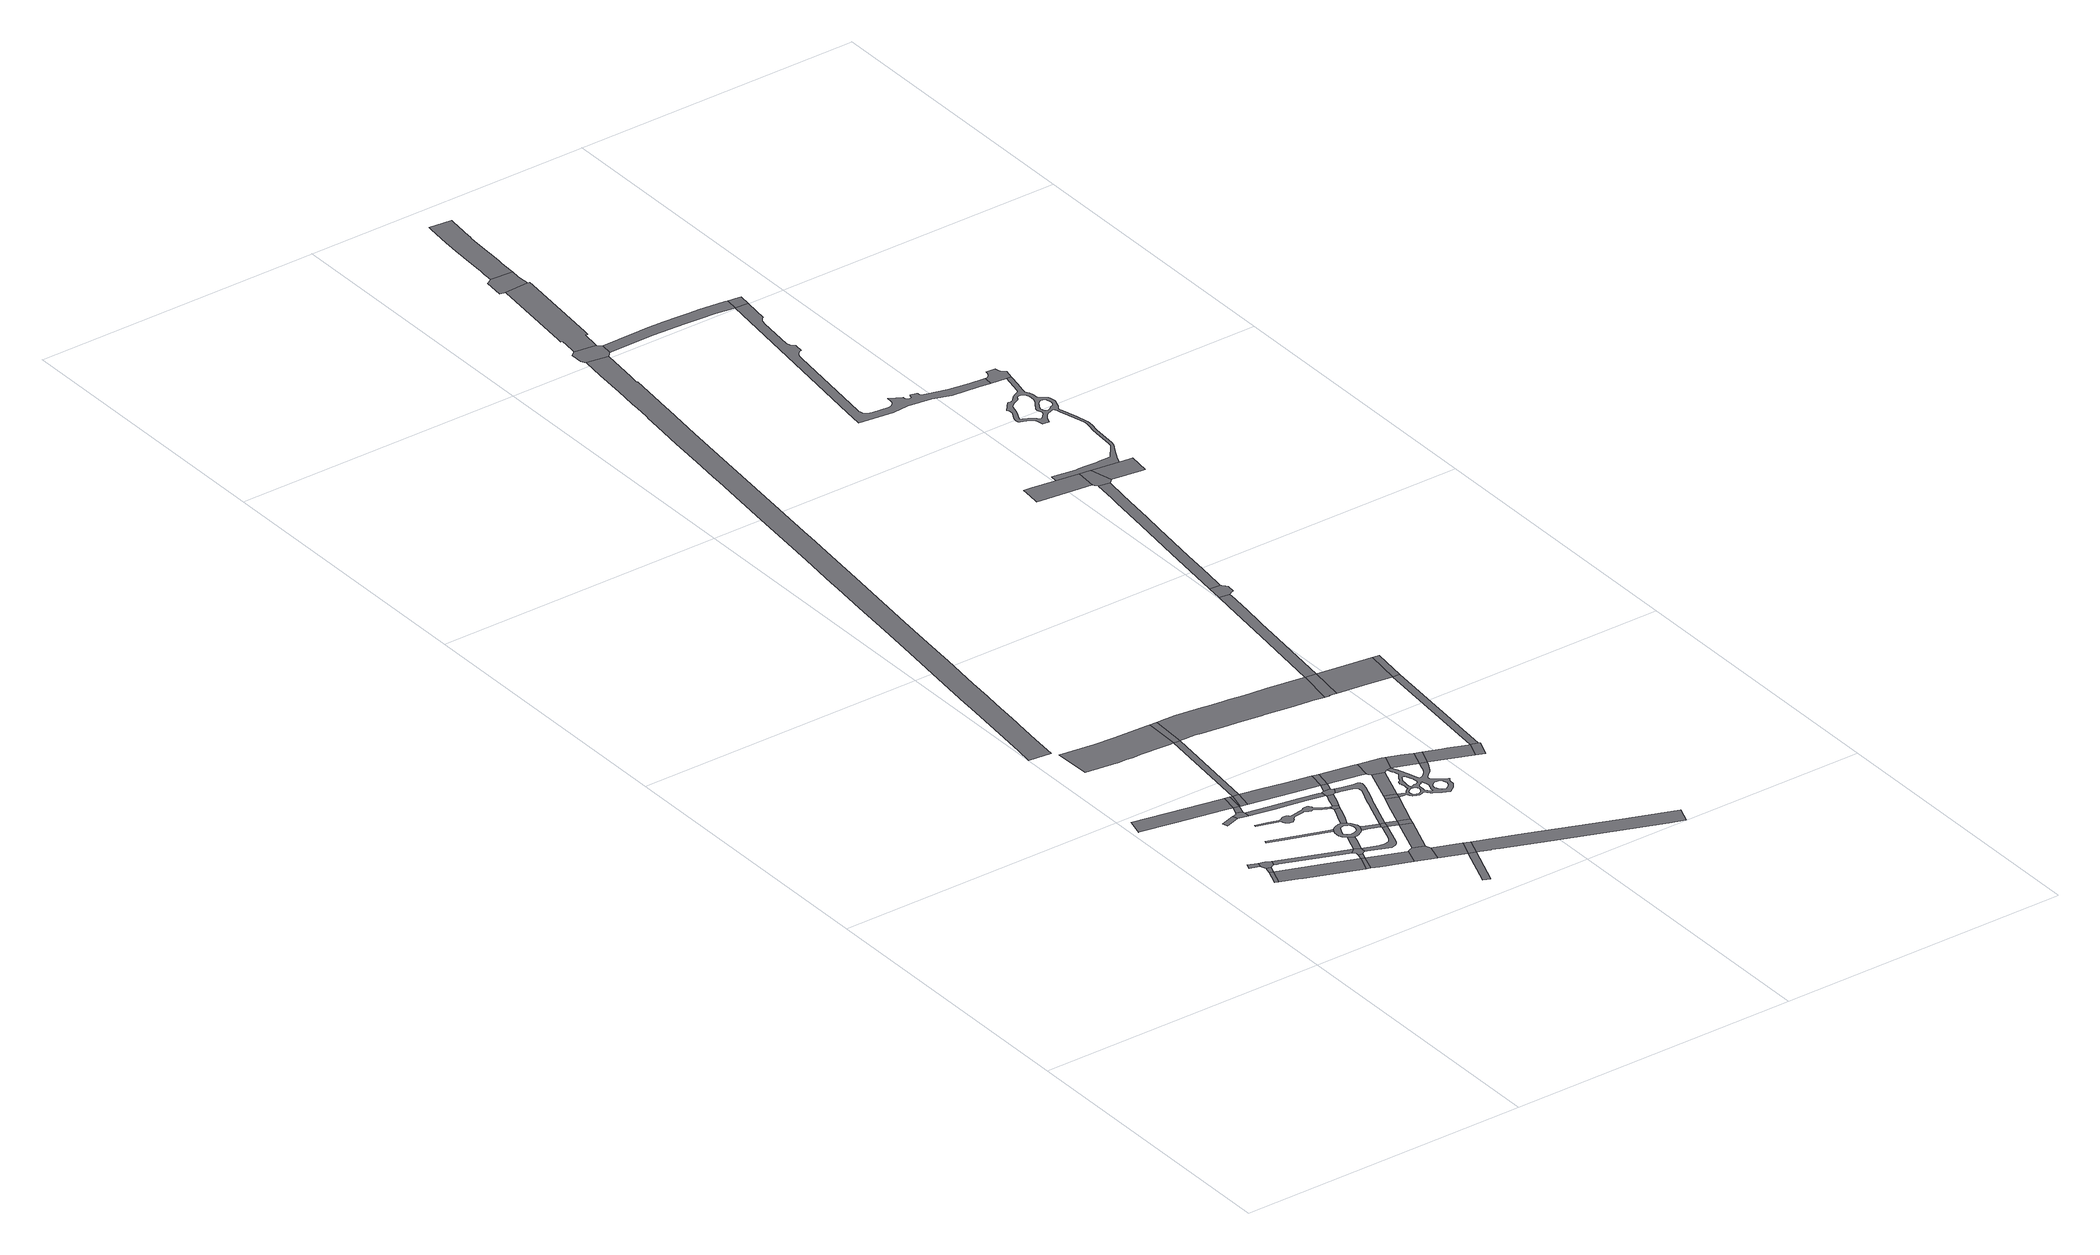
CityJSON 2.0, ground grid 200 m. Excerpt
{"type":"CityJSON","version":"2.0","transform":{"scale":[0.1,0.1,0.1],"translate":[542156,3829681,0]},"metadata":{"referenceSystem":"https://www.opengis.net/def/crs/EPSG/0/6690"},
"CityObjects":{
"road1":{"type":"Road","geometry":[{"type":"MultiSurface","lod":"1","boundaries":[[[0,1,2,3]]]}]},
"road2":{"type":"Road","geometry":[{"type":"MultiSurface","lod":"1","boundaries":[[[4,5,6,7]]]}]},
"road3":{"type":"Road","attributes":{"RoadStructureAttribute.sectionType":"1"},"geometry":[{"type":"MultiSurface","lod":"1","boundaries":[[[8,9,0,3,10]]]}]},
"road4":{"type":"Road","geometry":[{"type":"MultiSurface","lod":"1","boundaries":[[[11,7,6,12,8,10,13,14,15]]]}]},
"road5":{"type":"Road","attributes":{"RoadStructureAttribute.sectionType":"1"},"geometry":[{"type":"MultiSurface","lod":"1","boundaries":[[[16,3,2,17,18,19,20]]]}]},
"road6":{"type":"Road","attributes":{"RoadStructureAttribute.sectionType":"1"},"geometry":[{"type":"MultiSurface","lod":"1","boundaries":[[[21,22,23,24,25,26,27,28]]]}]},
"road7":{"type":"Road","attributes":{"RoadStructureAttribute.sectionType":"1"},"geometry":[{"type":"MultiSurface","lod":"1","boundaries":[[[29,15,14,30,31,32,33,34]]]}]},
"road8":{"type":"Road","geometry":[{"type":"MultiSurface","lod":"1","boundaries":[[[35,36,37,38]]]}]},
"road9":{"type":"Road","geometry":[{"type":"MultiSurface","lod":"1","boundaries":[[[39,40,35,38,41,42,43,44]]]}]},
"road10":{"type":"Road","geometry":[{"type":"MultiSurface","lod":"1","boundaries":[[[20,19,45,46]]]}]},
"road11":{"type":"Road","attributes":{"RoadStructureAttribute.sectionType":"1"},"geometry":[{"type":"MultiSurface","lod":"1","boundaries":[[[47,48,49,50,51,52,53,54]]]}]},
"road12":{"type":"Road","attributes":{"RoadStructureAttribute.sectionType":"1"},"geometry":[{"type":"MultiSurface","lod":"1","boundaries":[[[27,39,44,55]]]}]},
"road13":{"type":"Road","attributes":{"RoadStructureAttribute.sectionType":"1"},"geometry":[{"type":"MultiSurface","lod":"1","boundaries":[[[56,57,20,46,58,59]]]}]},
"road14":{"type":"Road","geometry":[{"type":"MultiSurface","lod":"1","boundaries":[[[28,27,55,60]]]}]},
"road15":{"type":"Road","geometry":[{"type":"MultiSurface","lod":"1","boundaries":[[[34,33,61,62,56,59,63,64,65]]]}]},
"road16":{"type":"Road","attributes":{"RoadStructureAttribute.sectionType":"1"},"geometry":[{"type":"MultiSurface","lod":"1","boundaries":[[[60,55,66,67]]]}]},
"road17":{"type":"Road","attributes":{"RoadStructureAttribute.sectionType":"1"},"geometry":[{"type":"MultiSurface","lod":"1","boundaries":[[[68,46,45,69,70,71]]]}]},
"road18":{"type":"Road","geometry":[{"type":"MultiSurface","lod":"1","boundaries":[[[67,66,72,73,74]]]}]},
"road19":{"type":"Road","geometry":[{"type":"MultiSurface","lod":"1","boundaries":[[[75,76,34,65,77,78]]]}]},
"road20":{"type":"Road","attributes":{"RoadStructureAttribute.sectionType":"1"},"geometry":[{"type":"MultiSurface","lod":"1","boundaries":[[[79,80,81,82,83,84,85,86,87,88,89,90,91,92,93,94,95,96,97]]]}]},
"road21":{"type":"Road","attributes":{"RoadStructureAttribute.sectionType":"1"},"geometry":[{"type":"MultiSurface","lod":"1","boundaries":[[[98,99,100,101,102,103,104,105,106,107,108,109,110,111,112,113,114,115,116,117,118,119,120,121,122,123,124,125,126,127,128,129,130,131,132,133,134,135,136,137,138,139,140,141,142,143,144,145,146,147]]]}]},
"road22":{"type":"Road","attributes":{"RoadStructureAttribute.sectionType":"1"},"geometry":[{"type":"MultiSurface","lod":"1","boundaries":[[[148,149,150,54,53,151,152,153,154,75,78,155,156,157,158,159,160,161,162,163,164],[165,166,167,168,169,170,171,172,173,174,175,176,177]]]}]},
"road23":{"type":"Road","attributes":{"RoadStructureAttribute.sectionType":"1"},"geometry":[{"type":"MultiSurface","lod":"1","boundaries":[[[178,179,180,42,41,181,182,183,184,185,186,187]]]}]},
"road24":{"type":"Road","attributes":{"RoadStructureAttribute.sectionType":"1"},"geometry":[{"type":"MultiSurface","lod":"1","boundaries":[[[188,189,190,191,192,193,194,195,196,197,65,64,198,199,200,201,202,203,204,205,206,207]]]}]},
"road25":{"type":"Road","geometry":[{"type":"MultiSurface","lod":"1","boundaries":[[[208,209,210,71,70,211,212,213,214,215]]]}]},
"road26":{"type":"Road","attributes":{"RoadStructureAttribute.sectionType":"1"},"geometry":[{"type":"MultiSurface","lod":"1","boundaries":[[[96,67,74,216]]]}]},
"road27":{"type":"Road","attributes":{"RoadStructureAttribute.sectionType":"1"},"geometry":[{"type":"MultiSurface","lod":"1","boundaries":[[[217,218,219,220,221,148,164,222,223,224,225]]]}]},
"road28":{"type":"Road","geometry":[{"type":"MultiSurface","lod":"1","boundaries":[[[226,160,159,227,228,229]]]}]},
"road29":{"type":"Road","attributes":{"RoadStructureAttribute.sectionType":"1"},"geometry":[{"type":"MultiSurface","lod":"1","boundaries":[[[230,231,73,72,232,233,234]]]}]},
"road30":{"type":"Road","attributes":{"RoadStructureAttribute.sectionType":"1"},"geometry":[{"type":"MultiSurface","lod":"1","boundaries":[[[235,236,237,238]]]}]},
"road31":{"type":"Road","geometry":[{"type":"MultiSurface","lod":"1","boundaries":[[[239,147,146,240,217,225,241,242]]]}]},
"road32":{"type":"Road","geometry":[{"type":"MultiSurface","lod":"1","boundaries":[[[229,228,243,188,207,244]]]}]},
"road33":{"type":"Road","attributes":{"RoadStructureAttribute.sectionType":"1"},"geometry":[{"type":"MultiSurface","lod":"1","boundaries":[[[212,211,235,245]]]}]},
"road34":{"type":"Road","attributes":{"RoadStructureAttribute.sectionType":"1"},"geometry":[{"type":"MultiSurface","lod":"1","boundaries":[[[246,208,215,247]]]}]},
"road35":{"type":"Road","attributes":{"RoadStructureAttribute.sectionType":"1"},"geometry":[{"type":"MultiSurface","lod":"1","boundaries":[[[248,249,244,207,246,250]]]}]},
"road36":{"type":"Road","attributes":{"RoadStructureAttribute.sectionType":"1"},"geometry":[{"type":"MultiSurface","lod":"1","boundaries":[[[251,252,253,254,242,241,255,256]]]}]},
"road37":{"type":"Road","geometry":[{"type":"MultiSurface","lod":"1","boundaries":[[[97,96,216,257]]]}]},
"road38":{"type":"Road","geometry":[{"type":"MultiSurface","lod":"1","boundaries":[[[245,235,238,258]]]}]},
"road39":{"type":"Road","geometry":[{"type":"MultiSurface","lod":"1","boundaries":[[[250,246,247,259]]]}]},
"road40":{"type":"Road","geometry":[{"type":"MultiSurface","lod":"1","boundaries":[[[260,261,187,186,251,256,262,263,264,265,266]]]}]},
"road41":{"type":"Road","attributes":{"RoadStructureAttribute.sectionType":"1"},"geometry":[{"type":"MultiSurface","lod":"1","boundaries":[[[233,267,260,266,268,269,270]]]}]},
"road42":{"type":"Road","attributes":{"RoadStructureAttribute.sectionType":"1"},"geometry":[{"type":"MultiSurface","lod":"1","boundaries":[[[271,272,273,274,275,276,277,278,279,280,281,282,283,264,263,284,285,286,287,288,289,290,291,292,293,294,295,296,229,244]]]}]},
"road43":{"type":"Road","geometry":[{"type":"MultiSurface","lod":"1","boundaries":[[[297,234,233,270,298]]]}]},
"road44":{"type":"Road","attributes":{"RoadStructureAttribute.sectionType":"1"},"geometry":[{"type":"MultiSurface","lod":"1","boundaries":[[[299,300,250,259,301]]]}]},
"road45":{"type":"Road","geometry":[{"type":"MultiSurface","lod":"1","boundaries":[[[302,299,301,303]]]}]},
"road46":{"type":"Road","attributes":{"RoadStructureAttribute.sectionType":"1"},"geometry":[{"type":"MultiSurface","lod":"1","boundaries":[[[304,298,270,305,306,307]]]}]},
"road47":{"type":"Road","attributes":{"RoadStructureAttribute.sectionType":"1"},"geometry":[{"type":"MultiSurface","lod":"1","boundaries":[[[308,302,303,309]]]}]},
"road48":{"type":"Road","attributes":{"RoadStructureAttribute.sectionType":"1"},"geometry":[{"type":"MultiSurface","lod":"1","boundaries":[[[310,311,312,313,314,315,316,317,318,319,320,321,322,323,324,325,326,327,328,329,330,331,332,333,334,335,336,337,338,339,340,341,342,343,344,345,346,347,348,349,350,351,352,353,354,355,356,357,358,359,360,361,362,363,364,365,366,367,368,369,370,371,372,373]]]}]},
"road49":{"type":"Road","geometry":[{"type":"MultiSurface","lod":"1","boundaries":[[[374,375,307,306,376,308,309,377,378,379]]]}]},
"road50":{"type":"Road","attributes":{"RoadStructureAttribute.sectionType":"1"},"geometry":[{"type":"MultiSurface","lod":"1","boundaries":[[[380,381,382,383,384,385,386,387,388,389,390,391,392,393,378,377,394,395,396,397,398,399,400,401,402,403,404,405,406,407,408,409,410,411,412,413,414,415,416,417,418,419,420,303,301,421,422,423,424,425,426,427,428,429,430,431,432,433,434,435,436,437,438,439,440,441,442,443,444,445,446,447,448,449,450,451,452,453,454,455,456,457,458,459,460],[461,462,463,464,465,466,467,468,469,470,471,472,473,474,475,476,477,478,479],[480,481,482,483,484,485,486,487,488,489,490,491,492,493,494,495,496,497,498,499,500,501],[502,503,504,505,506,507,508,509,510,511,512,513,514,515,516,517,518,519,520,521,522,523,524,525,526,527,528,529],[530,531,532,533,534,535,536,537,538,539,540,541,542,543,544,545,546,547,548,549]]]}]},
"road51":{"type":"Road","attributes":{"RoadStructureAttribute.sectionType":"1"},"geometry":[{"type":"MultiSurface","lod":"1","boundaries":[[[550,551,552,553,554,555,556,557,558,559,560,561,257,216,562,563,564,565,566,567,568,569,570,571,572,573,574,575,576,577,578,579]]]}]},
"road52":{"type":"Road","attributes":{"RoadStructureAttribute.sectionType":"1"},"geometry":[{"type":"MultiSurface","lod":"1","boundaries":[[[580,581,582,583,584,258,238,585,586,587,588,589,590,591]]]}]},
"road53":{"type":"Road","attributes":{"RoadStructureAttribute.sectionType":"1"},"geometry":[{"type":"MultiSurface","lod":"1","boundaries":[[[592,593,379,378,460,594]]]}]},
"road54":{"type":"Road","geometry":[{"type":"MultiSurface","lod":"1","boundaries":[[[594,460,459,595]]]}]},
"road55":{"type":"Road","attributes":{"RoadStructureAttribute.sectionType":"1"},"geometry":[{"type":"MultiSurface","lod":"1","boundaries":[[[596,597,598,595,459,599,600]]]}]},
"road56":{"type":"Road","geometry":[{"type":"MultiSurface","lod":"1","boundaries":[[[600,599,601,602,603,604]]]}]},
"road57":{"type":"Road","geometry":[{"type":"MultiSurface","lod":"1","boundaries":[[[579,578,605,606,607,608]]]}]},
"road58":{"type":"Road","attributes":{"RoadStructureAttribute.sectionType":"1"},"geometry":[{"type":"MultiSurface","lod":"1","boundaries":[[[609,600,604,610]]]}]},
"road59":{"type":"Road","attributes":{"RoadStructureAttribute.sectionType":"1"},"geometry":[{"type":"MultiSurface","lod":"1","boundaries":[[[611,612,608,607,613,609,614]]]}]},
"road60":{"type":"Road","attributes":{"RoadStructureAttribute.sectionType":"1"},"geometry":[{"type":"MultiSurface","lod":"1","boundaries":[[[615,616,617,579,608,618,619,620,621,622,623,624]]]}]},
"road61":{"type":"Road","geometry":[{"type":"MultiSurface","lod":"1","boundaries":[[[614,609,610,625]]]}]},
"road62":{"type":"Road","geometry":[{"type":"MultiSurface","lod":"1","boundaries":[[[626,627,628,629,310,373,630,631,632,633,634]]]}]},
"road63":{"type":"Road","geometry":[{"type":"MultiSurface","lod":"1","boundaries":[[[635,615,624,636,637,638,639,640,641,642]]]}]},
"road64":{"type":"Road","attributes":{"RoadStructureAttribute.sectionType":"7"},"geometry":[{"type":"MultiSurface","lod":"1","boundaries":[[[643,644,645,646,647,648,649,650,651,652,626,634,653,654,655,656]]]}]},
"road65":{"type":"Road","geometry":[{"type":"MultiSurface","lod":"1","boundaries":[[[657,658,659,660,661,646,645,662,663,664]]]}]},
"road66":{"type":"Road","attributes":{"RoadStructureAttribute.sectionType":"1"},"geometry":[{"type":"MultiSurface","lod":"1","boundaries":[[[665,666,667,668,669,670,671,635,642,672,673,674,675,676,677,678,679,680]]]}]},
"road67":{"type":"Road","attributes":{"RoadStructureAttribute.sectionType":"1"},"geometry":[{"type":"MultiSurface","lod":"1","boundaries":[[[681,682,683,684,685,686,687]]]}]},
"road68":{"type":"Road","attributes":{"RoadStructureAttribute.sectionType":"1"},"geometry":[{"type":"MultiSurface","lod":"1","boundaries":[[[688,689,690,691,692,693,694,695,696,697,657,664,698,699,700,701,702,703,704,705,706,707,708]]]}]},
"road69":{"type":"Road","attributes":{"RoadStructureAttribute.sectionType":"1"},"geometry":[{"type":"MultiSurface","lod":"1","boundaries":[[[709,710,711,712,713,714,715,716,717,718,719,633,632,720,721,722,723,724,725,726,727,728,729]]]}]},
"road70":{"type":"Road","geometry":[{"type":"MultiSurface","lod":"1","boundaries":[[[687,686,730,665,680,731,732,733,734]]]}]},
"road71":{"type":"Road","attributes":{"RoadStructureAttribute.sectionType":"1"},"geometry":[{"type":"MultiSurface","lod":"1","boundaries":[[[735,736,734,733,737,738,739]]]}]},
"road72":{"type":"Road","attributes":{"RoadStructureAttribute.sectionType":"1"},"geometry":[{"type":"MultiSurface","lod":"1","boundaries":[[[740,741,742,743,744,745,746,747,748,749,750,751,752,753,754,755,756,757,758,759,760,761,762,763,764,765,766,767,768,769,770,771,772,773,774,775,776,777,778,779,780,781,782,783,784,785,786,787,788,789,790,791,792,793,794,795,796,797,798,799,800,801,802,803,804,805,806,807,808,809,810,811,812,813,814,815,816,817,818,819,820,821,822,823,824,825,826,827,828,829,830,831,832,833,834,835,836,837,838,839,840,841,842,843,844,845,846,847,848,849,850,851,852,853,854,855,687,734],[856,857,858,859,860,861,862,863,864,865,866,867,868,869,870,871,872,873,874,875,876,877,878,879,880,881,882,883,884],[885,886,887,888,889,890,891,892,893,894,895,896,897,898,899,900,901,902,903,904,905,906,907,908,909,910,911,912,913,914,915,916,917,918,919,920,921,922,923,924,925,926,927,928,929,930,931,932,933,934,935]]]}]},
"road73":{"type":"Road","attributes":{"RoadStructureAttribute.sectionType":"1"},"geometry":[{"type":"MultiSurface","lod":"1","boundaries":[[[728,936,937,938,939,940,941,942,943,944,945,946,947,948,949,950,951,952,953,954,955,956,957,958,959,960,961,962,963,964,965,966,967,968,969,970,971,972,973,974,975,976,977,978,979,980,981,982,983,984,985,986,987,988,989,990,991,992,993,994,995,996,997,998,999,1000,1001,1002,1003,1004]]]}]},
"road74":{"type":"Road","geometry":[{"type":"MultiSurface","lod":"1","boundaries":[[[1005,729,728,1004,1006,1007]]]}]},
"road75":{"type":"Road","geometry":[{"type":"MultiSurface","lod":"1","boundaries":[[[1008,1009,1010,1011,1012,1013,945,944,785,784,1014,1015,1016,1017,1018,1019]]]}]}
},
"vertices":[
[397,1010,0],[354,897,0],[377,889,0],[419,1001,0],
[344,1155,0],[329,1115,0],[392,1093,0],[406,1131,0],
[407,1055,0],[405,1038,0],[437,1046,0],
[446,1116,0],[402,1078,0],[452,1056,0],[467,1058,0],[483,1101,0],
[734,883,0],[508,839,0],[518,835,0],[883,697,0],[926,811,0],
[659,1842,0],[76,1952,0],[44,1836,0],[49,1836,0],[281,1792,0],[603,1731,0],[658,1720,0],[680,1838,0],
[867,955,0],[488,1053,0],[497,1051,0],[905,896,0],[919,890,0],[956,921,0],
[598,1643,0],[501,1614,0],[512,1579,0],[609,1607,0],
[636,1664,0],[631,1652,0],[679,1593,0],[679,1633,0],[676,1638,0],[676,1648,0],
[909,688,0],[951,801,0],
[963,1180,0],[755,1249,0],[587,1305,0],[580,1284,0],[690,1248,0],[926,1166,0],[979,1148,0],[991,1171,0],
[699,1712,0],
[939,851,0],[937,846,0],[957,816,0],[967,843,0],
[715,1831,0],
[936,878,0],[941,868,0],[979,854,0],[994,859,0],[996,901,0],
[703,1711,0],[734,1827,0],
[1085,751,0],[961,668,0],[1160,593,0],[1202,706,0],
[753,1702,0],[775,1820,0],[775,1821,0],
[1005,1046,0],[991,1012,0],[1032,994,0],[1045,1027,0],
[801,2769,0],[730,2772,0],[562,2779,0],[427,2786,0],[426,2786,0],[187,2817,0],[191,2565,0],[373,2541,0],[399,2537,0],[412,2537,0],[477,2534,0],[514,2532,0],[525,2531,0],[578,2529,0],[746,2522,0],[789,2519,0],[796,2519,0],[813,2518,0],[823,2768,0],
[1116,1387,0],[1099,1397,0],[1083,1407,0],[1051,1429,0],[1043,1437,0],[1038,1449,0],[1030,1464,0],[1020,1469,0],[1003,1471,0],[988,1468,0],[980,1461,0],[928,1450,0],[881,1440,0],[876,1442,0],[871,1450,0],[858,1460,0],[838,1462,0],[823,1457,0],[811,1447,0],[801,1442,0],[796,1444,0],[778,1449,0],[728,1463,0],[645,1487,0],[642,1475,0],[796,1427,0],[798,1419,0],[801,1412,0],[806,1399,0],[816,1389,0],[826,1382,0],[836,1382,0],[851,1382,0],[861,1387,0],[869,1397,0],[876,1407,0],[883,1412,0],[891,1418,0],[906,1423,0],[963,1433,0],[973,1438,0],[983,1428,0],[996,1419,0],[1013,1416,0],[1026,1421,0],[1046,1409,0],[1074,1392,0],[1101,1377,0],[1124,1365,0],[1129,1385,0],
[1068,1199,0],[1048,1197,0],[1016,1184,0],[974,1126,0],[974,1111,0],[974,1093,0],[984,1071,0],[1062,1029,0],[1082,1035,0],[1089,1039,0],[1102,1047,0],[1122,1062,0],[1136,1103,0],[1136,1128,0],[1123,1152,0],[1115,1164,0],[1101,1182,0],[1009,1096,0],[1016,1112,0],[1036,1157,0],[1063,1164,0],[1091,1155,0],[1096,1147,0],[1106,1130,0],[1106,1107,0],[1094,1082,0],[1076,1071,0],[1069,1067,0],[1044,1064,0],[1022,1074,0],
[1165,1548,0],[1037,1569,0],[844,1605,0],[742,1581,0],[847,1562,0],[950,1543,0],[1062,1527,0],[1165,1508,0],[1185,1505,0],[1182,1543,0],
[1240,1016,0],[1232,995,0],[1196,893,0],[1184,876,0],[1181,873,0],[1178,870,0],[1176,868,0],[1171,863,0],[1139,858,0],[1104,860,0],[1009,854,0],[1152,800,0],[1167,803,0],[1184,806,0],[1199,821,0],[1202,827,0],[1204,831,0],[1207,836,0],[1211,846,0],[1267,1004,0],
[1242,723,0],[1241,722,0],[1228,716,0],[1297,542,0],[1330,658,0],[1324,679,0],[1319,694,0],[1318,695,0],
[860,2514,0],
[1129,1347,0],[1112,1302,0],[1110,1295,0],[1090,1252,0],[1078,1223,0],[1130,1243,0],[1135,1252,0],[1152,1297,0],[1169,1343,0],
[1170,1089,0],[1156,1051,0],[1235,1024,0],[1249,1056,0],
[1075,1763,0],[928,1791,0],[1042,1648,0],[1227,1613,0],[1249,1730,0],
[1473,475,0],[1362,182,0],[1409,164,0],[1520,458,0],
[1136,1382,0],[1129,1357,0],[1180,1370,0],[1144,1385,0],
[1239,1018,0],[1282,1047,0],
[1516,588,0],
[1337,978,0],[1414,949,0],
[1329,1028,0],[1288,1044,0],[1353,1018,0],
[1187,1498,0],[1183,1485,0],[1170,1453,0],[1151,1400,0],[1201,1418,0],[1225,1486,0],
[870,2766,0],
[1563,570,0],
[1429,990,0],
[1202,1548,0],[1192,1545,0],[1235,1491,0],[1245,1491,0],[1267,1531,0],[1257,1536,0],[1250,1546,0],
[1209,1563,0],[1252,1554,0],[1257,1569,0],[1271,1604,0],
[1357,1255,0],[1363,1268,0],[1370,1285,0],[1376,1301,0],[1394,1345,0],[1428,1435,0],[1438,1465,0],[1438,1483,0],[1432,1495,0],[1422,1503,0],[1392,1507,0],[1327,1519,0],[1300,1525,0],[1263,1489,0],[1291,1485,0],[1300,1484,0],[1343,1472,0],[1373,1462,0],[1385,1450,0],[1388,1432,0],[1388,1422,0],[1381,1402,0],[1361,1355,0],[1339,1297,0],[1330,1273,0],[1322,1254,0],
[1265,1727,0],[1293,1721,0],
[1443,1260,0],[1401,1148,0],[1520,1231,0],
[1455,1293,0],[1532,1264,0],
[1527,1677,0],[1481,1564,0],[1522,1557,0],[1544,1674,0],
[1541,1524,0],[1622,1503,0],
[577,8041,0],[577,8039,0],[558,7878,0],[535,7662,0],[518,7507,0],[517,7502,0],[511,7445,0],[502,7347,0],[500,7335,0],[500,7334,0],[500,7331,0],[495,7325,0],[483,7208,0],[458,6989,0],[432,6753,0],[411,6558,0],[404,6491,0],[383,6300,0],[376,6241,0],[350,5998,0],[323,5743,0],[293,5470,0],[261,5182,0],[252,5102,0],[225,4858,0],[194,4564,0],[161,4269,0],[139,4068,0],[109,3805,0],[89,3624,0],[81,3552,0],[51,3277,0],[19,2995,0],[6,2876,0],[157,2857,0],[177,3041,0],[185,3109,0],[199,3232,0],[202,3259,0],[228,3501,0],[239,3597,0],[257,3769,0],[291,4061,0],[317,4297,0],[346,4570,0],[374,4823,0],[403,5080,0],[441,5428,0],[468,5668,0],[475,5745,0],[506,6032,0],[536,6303,0],[571,6630,0],[614,7022,0],[648,7317,0],[659,7415,0],[661,7429,0],[661,7433,0],[689,7685,0],[686,7685,0],[685,7685,0],[687,7708,0],[692,7754,0],[724,8021,0],
[1705,1644,0],[1704,1644,0],[1529,1544,0],[1648,1520,0],[1680,1525,0],[1723,1637,0],
[1843,1447,0],[1833,1424,0],[1823,1394,0],[1811,1371,0],[1809,1367,0],[1786,1344,0],[1767,1331,0],[1749,1329,0],[1742,1352,0],[1741,1353,0],[1726,1406,0],[1701,1471,0],[1699,1478,0],[1698,1481,0],[1660,1483,0],[1668,1465,0],[1670,1450,0],[1673,1440,0],[1671,1433,0],[1666,1423,0],[1658,1415,0],[1648,1403,0],[1641,1387,0],[1639,1380,0],[1634,1372,0],[1629,1370,0],[1624,1367,0],[1619,1360,0],[1619,1355,0],[1616,1347,0],[1619,1345,0],[1621,1340,0],[1622,1329,0],[1622,1325,0],[1624,1307,0],[1624,1292,0],[1625,1277,0],[1617,1275,0],[1607,1267,0],[1597,1257,0],[1585,1244,0],[1550,1227,0],[1578,1227,0],[1585,1207,0],[1589,1201,0],[1595,1190,0],[1616,1180,0],[1636,1175,0],[1658,1180,0],[1673,1188,0],[1703,1156,0],[1711,1148,0],[1759,1116,0],[1806,1098,0],[1844,1122,0],[1845,1124,0],[1863,1145,0],[1873,1160,0],[1873,1166,0],[1873,1185,0],[1878,1200,0],[1887,1216,0],[1888,1217,0],[1885,1222,0],[1852,1240,0],[1827,1259,0],[1812,1272,0],[1800,1279,0],[1792,1292,0],[1792,1304,0],[1797,1314,0],[1809,1324,0],[1824,1337,0],[1839,1349,0],[1851,1367,0],[1861,1382,0],[1862,1384,0],[1873,1402,0],[1883,1425,0],[1893,1444,0],[1845,1462,0],[1652,1258,0],[1670,1248,0],[1675,1235,0],[1674,1228,0],[1673,1220,0],[1673,1218,0],[1658,1200,0],[1643,1193,0],[1623,1195,0],[1608,1207,0],[1607,1210,0],[1603,1227,0],[1605,1232,0],[1607,1240,0],[1617,1252,0],[1630,1257,0],[1637,1262,0],[1645,1265,0],[1650,1259,0],[1735,1273,0],[1737,1267,0],[1737,1266,0],[1740,1258,0],[1747,1236,0],[1740,1219,0],[1735,1206,0],[1730,1196,0],[1728,1171,0],[1703,1188,0],[1695,1203,0],[1695,1215,0],[1695,1226,0],[1695,1229,0],[1695,1246,0],[1697,1258,0],[1705,1266,0],[1707,1268,0],[1722,1273,0],[1725,1280,0],[1727,1283,0],[1734,1283,0],[1686,1394,0],[1687,1392,0],[1691,1385,0],[1704,1356,0],[1708,1343,0],[1712,1331,0],[1714,1313,0],[1712,1308,0],[1708,1300,0],[1707,1298,0],[1702,1293,0],[1695,1291,0],[1692,1291,0],[1677,1290,0],[1664,1285,0],[1659,1283,0],[1657,1283,0],[1649,1285,0],[1647,1295,0],[1647,1308,0],[1647,1320,0],[1648,1332,0],[1649,1338,0],[1651,1358,0],[1659,1378,0],[1668,1395,0],[1678,1398,0],[1686,1395,0],[1758,1189,0],[1759,1200,0],[1760,1209,0],[1761,1210,0],[1770,1221,0],[1774,1224,0],[1780,1229,0],[1795,1237,0],[1820,1234,0],[1840,1219,0],[1846,1203,0],[1850,1192,0],[1844,1176,0],[1841,1167,0],[1827,1153,0],[1826,1152,0],[1806,1142,0],[1781,1149,0],[1766,1166,0],[1762,1177,0],
[1879,2646,0],[1877,2646,0],[1621,2680,0],[1533,2691,0],[1470,2699,0],[1369,2713,0],[1330,2718,0],[1226,2731,0],[1187,2736,0],[1064,2753,0],[1006,2761,0],[907,2764,0],[860,2516,0],[891,2514,0],[969,2512,0],[1011,2506,0],[1112,2493,0],[1150,2488,0],[1248,2476,0],[1342,2463,0],[1422,2452,0],[1440,2450,0],[1585,2432,0],[1643,2424,0],[1654,2423,0],[1729,2412,0],[1750,2409,0],[1773,2405,0],[1842,2395,0],[1881,2645,0],
[2479,225,0],[2404,253,0],[2267,304,0],[1874,453,0],[1653,536,0],[1607,425,0],[1611,424,0],[1660,405,0],[1951,296,0],[2636,38,0],[2737,1,0],[2779,112,0],
[1836,1594,0],[1814,1602,0],[1887,1574,0],
[1936,1556,0],
[2205,1454,0],[2081,1501,0],[2052,1512,0],[2170,1339,0],[2215,1450,0],
[2230,1316,0],[2273,1429,0],[2273,1433,0],[2263,1437,0],
[1872,2390,0],[1873,2394,0],[1924,2388,0],[1956,2637,0],
[2303,2339,0],[2353,2335,0],
[2210,2604,0],[1958,2636,0],[2104,2365,0],[2335,2588,0],
[2009,3672,0],[1993,3550,0],[1947,3171,0],[1983,2862,0],[2011,3086,0],[2035,3286,0],[2038,3312,0],[2057,3459,0],[2080,3647,0],[2082,3663,0],
[2384,2582,0],
[589,8183,0],[557,8159,0],[558,8075,0],[570,8051,0],[724,8022,0],[726,8022,0],[756,8050,0],[767,8136,0],[739,8165,0],
[2022,3785,0],[2085,3665,0],[2102,3674,0],[2121,3684,0],[2128,3739,0],[2116,3753,0],[2099,3773,0],[2096,3776,0],
[844,8937,0],[848,8969,0],[832,8971,0],[665,8963,0],[663,8956,0],[597,8351,0],[593,8318,0],[604,8317,0],[599,8264,0],[593,8201,0],[740,8173,0],[755,8296,0],[774,8293,0],[778,8331,0],
[680,9135,0],[650,9115,0],[642,9110,0],[626,8973,0],[655,8965,0],[831,9010,0],[829,9064,0],[834,9123,0],
[2186,5107,0],[2186,5105,0],[2166,4945,0],[2159,4890,0],[2123,4599,0],[2078,4234,0],[2042,3940,0],[2101,3815,0],[2123,3987,0],[2143,4158,0],[2166,4337,0],[2186,4506,0],[2205,4652,0],[2222,4788,0],[2240,4934,0],[2260,5093,0],
[1851,5328,0],[1801,5334,0],[1792,5260,0],[1783,5185,0],[1852,5177,0],[2161,5139,0],[2174,5287,0],
[737,9823,0],[735,9799,0],[715,9624,0],[713,9614,0],[712,9588,0],[707,9518,0],[701,9431,0],[691,9285,0],[688,9246,0],[684,9204,0],[839,9192,0],[843,9247,0],[845,9277,0],[860,9509,0],[864,9572,0],[867,9590,0],[869,9609,0],[875,9665,0],[883,9740,0],[887,9780,0],[890,9805,0],
[1648,8102,0],[1550,8114,0],[1472,8120,0],[1394,8127,0],[1320,8132,0],[1216,8136,0],[1157,8138,0],[1107,8139,0],[1044,8139,0],[971,8139,0],[887,8139,0],[766,8050,0],[955,8053,0],[1083,8051,0],[1195,8048,0],[1315,8043,0],[1411,8034,0],[1522,8026,0],[1644,8012,0],[1655,8011,0],[1665,8100,0],
[2170,5127,0],[2262,5095,0],[2286,5117,0],[2290,5121,0],[2253,5277,0],
[2517,5242,0],[2291,5271,0],[2498,5094,0],[2518,5092,0],[2537,5239,0],
[2348,5266,0],[2449,5254,0],[2471,5308,0],[2473,5313,0],[2495,5360,0],[2520,5402,0],[2536,5427,0],[2542,5454,0],[2553,5590,0],[2556,5628,0],[2568,5683,0],[2570,5711,0],[2569,5728,0],[2567,5742,0],[2549,5814,0],[2522,5921,0],[2515,5943,0],[2515,5951,0],[2518,5957,0],[2534,5978,0],[2538,5988,0],[2540,5993,0],[2550,6024,0],[2553,6038,0],[2553,6048,0],[2551,6064,0],[2547,6078,0],[2541,6086,0],[2537,6092,0],[2535,6094,0],[2529,6101,0],[2512,6113,0],[2504,6118,0],[2492,6124,0],[2490,6131,0],[2488,6161,0],[2487,6177,0],[2484,6188,0],[2482,6195,0],[2469,6221,0],[2469,6234,0],[2469,6240,0],[2482,6288,0],[2488,6311,0],[2504,6404,0],[2473,6408,0],[2464,6364,0],[2443,6263,0],[2433,6244,0],[2424,6240,0],[2422,6239,0],[2409,6234,0],[2396,6228,0],[2385,6222,0],[2378,6217,0],[2358,6193,0],[2346,6183,0],[2340,6182,0],[2337,6181,0],[2328,6181,0],[2319,6181,0],[2314,6183,0],[2257,6118,0],[2266,6103,0],[2267,6083,0],[2266,6075,0],[2260,6063,0],[2242,6026,0],[2236,6013,0],[2234,6002,0],[2232,5990,0],[2233,5981,0],[2236,5974,0],[2241,5968,0],[2244,5964,0],[2281,5951,0],[2297,5945,0],[2308,5939,0],[2309,5938,0],[2318,5930,0],[2324,5924,0],[2328,5917,0],[2330,5906,0],[2337,5868,0],[2339,5868,0],[2385,5864,0],[2389,5884,0],[2396,5903,0],[2416,5929,0],[2429,5939,0],[2437,5945,0],[2465,5954,0],[2487,5962,0],[2496,5937,0],[2503,5916,0],[2530,5809,0],[2548,5738,0],[2550,5726,0],[2550,5711,0],[2548,5686,0],[2537,5631,0],[2533,5592,0],[2522,5457,0],[2517,5434,0],[2504,5413,0],[2437,5327,0],[2359,5329,0],[2336,5330,0],[2261,5333,0],[2213,5335,0],[2196,5335,0],[2189,5335,0],[2043,5353,0],[2024,5355,0],[2018,5310,0],[2023,5309,0],[2441,5983,0],[2434,5990,0],[2432,6000,0],[2432,6012,0],[2434,6023,0],[2438,6032,0],[2444,6042,0],[2461,6067,0],[2471,6078,0],[2479,6083,0],[2490,6085,0],[2494,6084,0],[2503,6083,0],[2513,6075,0],[2516,6070,0],[2519,6064,0],[2522,6054,0],[2523,6036,0],[2522,6027,0],[2521,6020,0],[2516,6011,0],[2512,6007,0],[2508,6004,0],[2500,6000,0],[2492,5997,0],[2470,5981,0],[2465,5978,0],[2459,5977,0],[2450,5978,0],[2409,5964,0],[2381,5933,0],[2374,5927,0],[2368,5925,0],[2360,5926,0],[2349,5938,0],[2340,5949,0],[2339,5950,0],[2329,5961,0],[2323,5964,0],[2321,5964,0],[2304,5970,0],[2273,5984,0],[2268,5988,0],[2264,5995,0],[2266,6007,0],[2273,6020,0],[2294,6062,0],[2294,6064,0],[2296,6068,0],[2299,6078,0],[2305,6100,0],[2310,6121,0],[2313,6127,0],[2319,6137,0],[2346,6155,0],[2349,6157,0],[2369,6165,0],[2379,6171,0],[2385,6177,0],[2400,6198,0],[2408,6203,0],[2412,6203,0],[2417,6203,0],[2426,6203,0],[2435,6198,0],[2444,6193,0],[2451,6186,0],[2456,6175,0],[2458,6165,0],[2458,6150,0],[2455,6122,0],[2453,6109,0],[2448,6095,0],[2426,6064,0],[2417,6050,0],[2404,6031,0],[2402,6023,0],[2401,6010,0],[2411,5983,0],[2411,5972,0],
[1576,7385,0],[1483,6662,0],[1466,6530,0],[1706,6500,0],[1815,6510,0],[1976,6486,0],[2100,6449,0],[2280,6429,0],[2364,6420,0],[2370,6481,0],[2264,6494,0],[2120,6513,0],[1988,6552,0],[1957,6560,0],[1949,6567,0],[1948,6590,0],[1944,6591,0],[1914,6598,0],[1903,6601,0],[1894,6589,0],[1892,6573,0],[1890,6569,0],[1885,6568,0],[1870,6570,0],[1859,6574,0],[1854,6580,0],[1852,6588,0],[1852,6605,0],[1816,6623,0],[1772,6651,0],[1767,6607,0],[1765,6596,0],[1759,6588,0],[1753,6580,0],[1746,6574,0],[1739,6569,0],[1730,6565,0],[1716,6563,0],[1605,6576,0],[1591,6579,0],[1583,6581,0],[1575,6586,0],[1565,6592,0],[1558,6600,0],[1552,6610,0],[1547,6623,0],[1546,6635,0],[1547,6649,0],[1631,7317,0],[1635,7344,0],[1639,7354,0],[1645,7363,0],[1652,7373,0],[1663,7382,0],[1673,7387,0],[1681,7390,0],[1689,7452,0],[1685,7456,0],[1676,7464,0],[1666,7475,0],[1661,7488,0],[1657,7506,0],[1688,7761,0],[1692,7780,0],[1695,7797,0],[1703,7808,0],[1711,7818,0],[1724,7824,0],[1746,8001,0],
[1743,8090,0],[1757,8087,0],[1757,8088,0],
[2418,6539,0],[2414,6518,0],[2408,6502,0],[2400,6493,0],[2390,6484,0],[2380,6481,0],[2522,6472,0],[2506,6481,0],[2502,6483,0],[2494,6491,0],[2486,6509,0],[2484,6534,0]
]}
